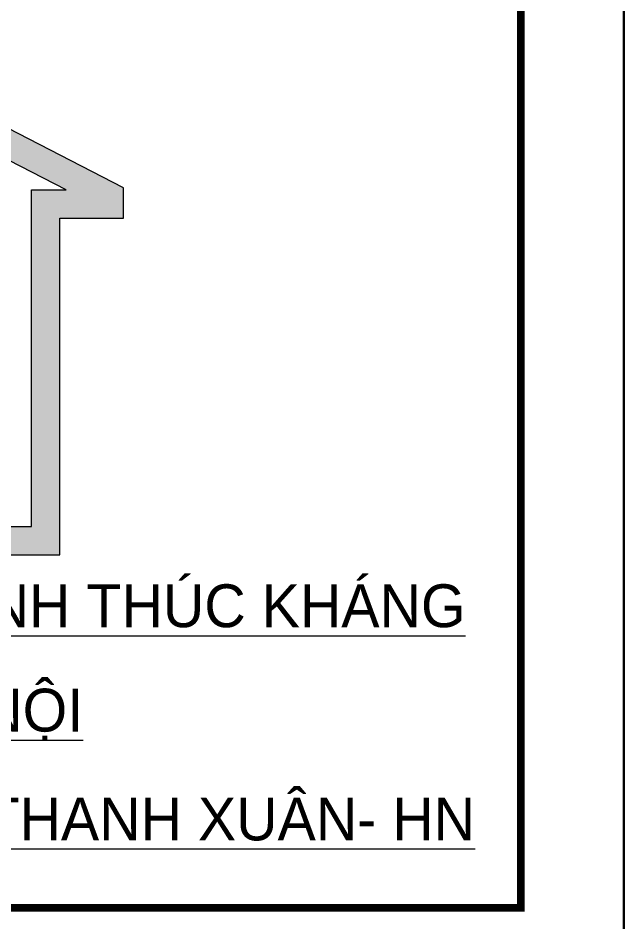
# Model space of a CAD drawing. Extents: x -2098986 to 943, y -1296280 to 73591.
# Drawn here: x -1529975 to -1527821, y -1275710 to -1272496 of the extents above; entities that cross this region are included whole.
import ezdxf
from ezdxf.enums import TextEntityAlignment as Align

# ---------------------------------------------------------------- set-up
doc = ezdxf.new("R2010")
doc.units = 0
doc.header["$LTSCALE"] = 150
for name, color, linetype, lineweight in [('05.Text', 253, 'Continuous', 18), ('09.Hatch', 250, 'Continuous', 5), ('11.Khung bo', 32, 'Continuous', 50), ('12.Khung', 36, 'Continuous', 25)]:
    doc.layers.add(name, color=color, linetype=linetype, lineweight=lineweight)
doc.layers.add('Tpl_Bound', color=1, linetype='Continuous', plot=False)
doc.styles.add('VnAvantH', font='')
doc.styles.get('VnAvantH').set_extended_font_data('.VnAvantH')

# ---------------------------------------------------------------- blocks, each defined once
blk = doc.blocks.new('100')
at = {"layer": '09.Hatch'}
h = blk.add_hatch(color=3, dxfattribs=at)
h.paths.add_polyline_path([(1897638.5, -927179.9), (1897638.5, -927286.8), (1897855.4, -927286.8), (1897855.4, -928484.2), (1898823.6, -928484.2), (1899573.6, -928484.2), (1899573.6, -927286.9), (1899800.7, -927286.9), (1899800.7, -927178.9), (1898712.6, -926620.5)])
h.paths.add_polyline_path([(1898756.1, -926755.6), (1899595.9, -927186.6), (1899473.2, -927186.6), (1899473.2, -928383.9), (1898928.6, -928383.9, 0.834181), (1898928.6, -927344.4), (1898823.6, -927344.4), (1898823.6, -927796.6), (1898756.1, -927796.6)], flags=16)
h.paths.add_polyline_path([(1898655.7, -927796.5), (1898393.2, -927796.5), (1897955.8, -927186.4), (1897843.2, -927186.4), (1898655.7, -926763.3)], flags=16)
h.paths.add_polyline_path([(1898928.6, -928332.8), (1898928.6, -927897.8), (1899202.3, -927897.8), (1899202.3, -927797.5), (1898924.2, -927797.5), (1898924.2, -927394.6, -0.822042)], flags=16)
h.paths.add_polyline_path([(1898357.1, -927897.8), (1898823.6, -927897.8), (1898823.6, -928383.9), (1897955.8, -928383.9), (1897955.8, -927315.8)], flags=16)
at = {"layer": '05.Text'}
for p, q in [((1899800.7, -927178.9), (1898712.6, -926620.5)), ((1899800.7, -927178.9), (1898712.6, -926620.5)), ((1899800.7, -927178.9), (1898712.6, -926620.5)), ((1899595.9, -927186.6), (1898756.1, -926755.6)), ((1899595.9, -927186.6), (1898756.1, -926755.6)), ((1899595.9, -927186.6), (1898756.1, -926755.6)), ((1899473.2, -928383.9), (1899473.2, -927186.6)), ((1899473.2, -927186.6), (1899595.9, -927186.6)), ((1899473.2, -928383.9), (1899473.2, -927186.6)), ((1899473.2, -927186.6), (1899595.9, -927186.6)), ((1899473.2, -928383.9), (1899473.2, -927186.6)), ((1899473.2, -927186.6), (1899595.9, -927186.6)), ((1899800.7, -927286.9), (1899800.7, -927178.9)), ((1899800.7, -927286.9), (1899800.7, -927178.9)), ((1899800.7, -927286.9), (1899800.7, -927178.9)), ((1899573.6, -928484.2), (1899573.6, -927286.9)), ((1899573.6, -927286.9), (1899800.7, -927286.9)), ((1898928.6, -928383.9), (1899473.2, -928383.9)), ((1898823.6, -928484.2), (1899573.6, -928484.2))]:
    blk.add_line(p, q, dxfattribs=at)
at = {"layer": '11.Khung bo', "const_width": 26.7}
blk.add_lwpolyline([(1896212.6, -929740), (1901212.6, -929740), (1901212.6, -924940), (1896212.6, -924940)], close=True, dxfattribs=at)
blk.add_lwpolyline([(1896212.6, -929740), (1901212.6, -929740), (1901212.6, -924940), (1896212.6, -924940)], close=True, dxfattribs=at)
blk.add_lwpolyline([(1896212.6, -929740), (1901212.6, -929740), (1901212.6, -924940), (1896212.6, -924940)], close=True, dxfattribs=at)
at = {"layer": '12.Khung'}
blk.add_lwpolyline([(1901579.2, -945939.8), (1901579.2, -916240.1), (1859579.6, -916240.1), (1859579.6, -945939.8)], close=True, dxfattribs=at)
blk.add_lwpolyline([(1901579.2, -945939.8), (1901579.2, -916240.1), (1859579.6, -916240.1), (1859579.6, -945939.8)], close=True, dxfattribs=at)
blk.add_lwpolyline([(1901579.2, -945939.8), (1901579.2, -916240.1), (1859579.6, -916240.1), (1859579.6, -945939.8)], close=True, dxfattribs=at)
at = {"layer": '05.Text', "style": 'VnAvantH'}
for s, p in [('%%U®Þa chØ: sè 15 ngâ 49 - huúnh thóc kh¸ng', (1898739.3, -928741.9)), ('%%U®èng ®a - hµ néi', (1898739.3, -929113.1)), ('%%Uvpgd: 174 - nguyÔn tu©n - thanh xu©n- hn', (1898739.3, -929500.1))]:
    blk.add_text(s, height=152.459, dxfattribs=at).set_placement(p, align=Align.CENTER)

msp = doc.modelspace()

# ---------------------------------------------------------------- linework, layer by layer
at = {"layer": 'Tpl_Bound', "color": 1}
msp.add_lwpolyline([(-1569821.2, -1291860), (-1569821.2, -1262160), (-1527821.2, -1262160), (-1527821.2, -1291860)], close=True, dxfattribs=at)

# ---------------------------------------------------------------- block references
at = {"layer": '05.Text', "xscale": 1.000009185772931, "yscale": 1.000009185772931, "zscale": 1.000009185772931}
msp.add_blockref('100', (-3429418, -345911.5), dxfattribs=at)

doc.saveas('drawing.dxf')
